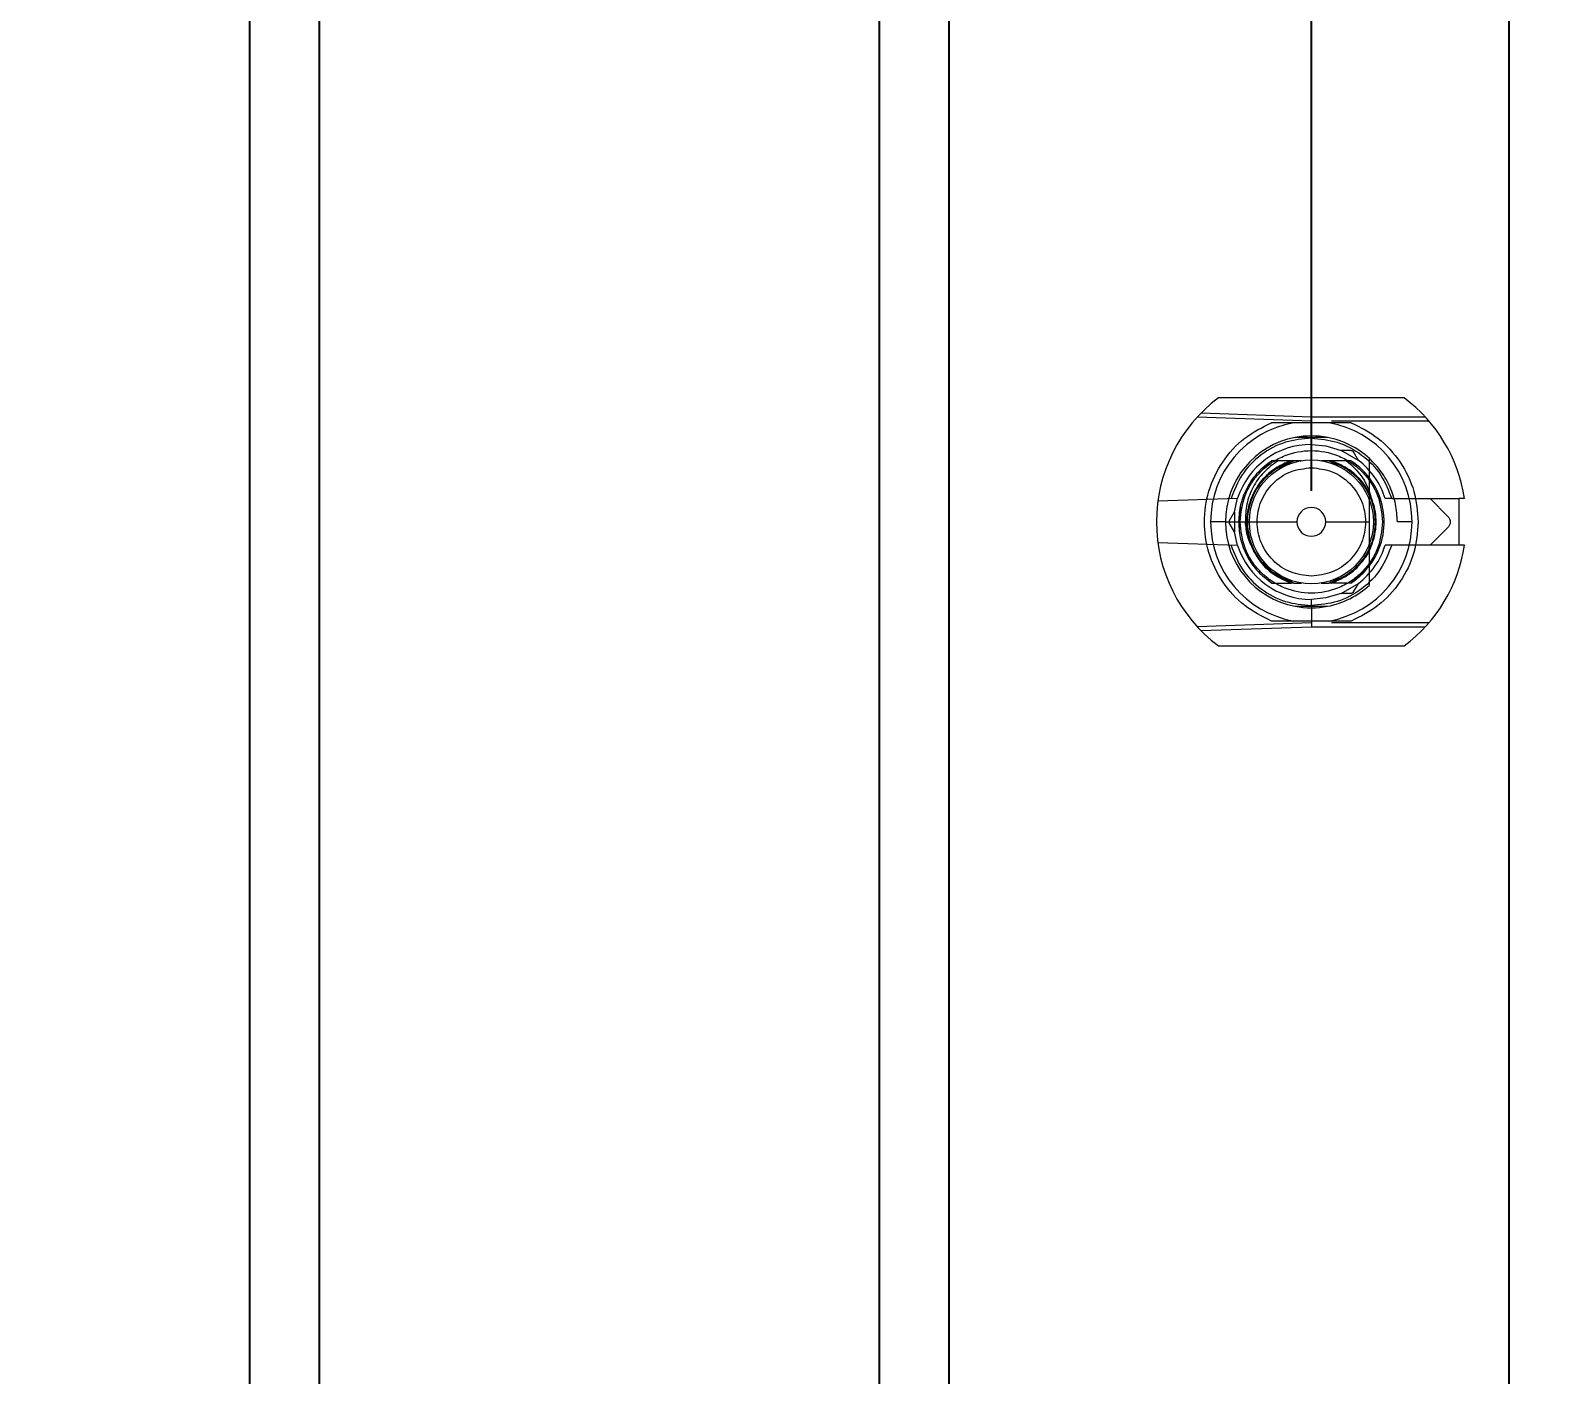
# Model space of a CAD drawing. Header units: millimetres. Extents: x -84 to 500, y -79 to 355.
# Drawn here: x 157.81 to 207.34, y 253.1 to 296.48 of the extents above; entities that cross this region are included whole.
import ezdxf
from ezdxf.lldxf.tags import DXFTag

# ---------------------------------------------------------------- set-up
doc = ezdxf.new("R2010")
doc.units = ezdxf.units.MM
doc.header["$PDSIZE"] = -1
tags = doc.linetypes.add('HIDDEN', pattern=[1.905, 1.27, -0.635]).pattern_tags.tags
tags[6:7] = [DXFTag(74, 4), DXFTag(75, 0), DXFTag(340, '0'), DXFTag(46, 1.0), DXFTag(50, 0.0), DXFTag(44, 0.0), DXFTag(45, 0.0)]
tags[4:5] = [DXFTag(74, 4), DXFTag(75, 0), DXFTag(340, '0'), DXFTag(46, 1.0), DXFTag(50, 0.0), DXFTag(44, 0.0), DXFTag(45, 0.0)]
doc.dimstyles.new('ISO-25', dxfattribs={"dimtxt": 2.5, "dimasz": 2.5, "dimexe": 1.25, "dimexo": 0.625, "dimtad": 1, "dimtxsty": 'Standard', "dimcen": 2.5, "dimadec": 0, "dimazin": 0, "dimtfac": 1, "dimtmove": 0, "dimatfit": 3, "dimfxl": 0, "dimarcsym": 0})

# ---------------------------------------------------------------- blocks, each defined once
blk = doc.blocks.new('*D108')
at = {"color": 0, "linetype": 'ByBlock', "lineweight": -2}
blk.add_line((199.14, 281.62), (199.14, 338.512), dxfattribs=at)
at = {"layer": 'DEFPOINTS', "color": 0, "linetype": 'ByBlock'}
blk.add_point((199.14, 280.62), dxfattribs=at)
at = {"color": 0, "linetype": 'ByBlock', "insert": (195.866, 329.167), "char_height": 3.5, "attachment_point": 5, "rotation": 90}
blk.add_mtext('199,140', dxfattribs=at)
blk = doc.blocks.new('*D173')
at = {"color": 0, "linetype": 'ByBlock', "lineweight": -2}
for p, q in [((277.156, 317.086), (277.156, 345.059)), ((272.91, 310.482), (277.156, 317.086)), ((272.91, 282.085), (272.91, 310.482))]:
    blk.add_line(p, q, dxfattribs=at)
at = {"layer": 'DEFPOINTS', "color": 0, "linetype": 'ByBlock'}
blk.add_point((272.91, 281.085), dxfattribs=at)
at = {"color": 0, "linetype": 'ByBlock', "insert": (273.882, 335.136), "char_height": 3.5, "attachment_point": 5, "rotation": 90}
blk.add_mtext('273,130', dxfattribs=at)
blk = doc.blocks.new('*D104')
at = {"color": 0, "linetype": 'ByBlock', "lineweight": -2}
for p, q in [((357.387, 315.419), (357.387, 343.952)), ((359.8, 308.815), (357.387, 315.419)), ((359.8, 282.085), (359.8, 308.815))]:
    blk.add_line(p, q, dxfattribs=at)
at = {"layer": 'DEFPOINTS', "color": 0, "linetype": 'ByBlock'}
blk.add_point((359.8, 281.085), dxfattribs=at)
at = {"color": 0, "linetype": 'ByBlock', "insert": (354.113, 333.75), "char_height": 3.5, "attachment_point": 5, "rotation": 90}
blk.add_mtext('359,800', dxfattribs=at)
blk = doc.blocks.new('*D107')
at = {"color": 0, "linetype": 'ByBlock', "lineweight": -2}
blk.add_line((225.565, 287.37), (225.565, 343.578), dxfattribs=at)
at = {"layer": 'DEFPOINTS', "color": 0, "linetype": 'ByBlock'}
blk.add_point((225.565, 286.37), dxfattribs=at)
at = {"color": 0, "linetype": 'ByBlock', "insert": (222.291, 332.78), "char_height": 3.5, "attachment_point": 5, "rotation": 90}
blk.add_mtext('225,565', dxfattribs=at)
blk = doc.blocks.new('*D182')
at = {"color": 0, "linetype": 'ByBlock', "lineweight": -2}
for p, q in [((297.66, 315.284), (297.66, 343.817)), ((306.665, 308.68), (297.66, 315.284)), ((306.665, 287.37), (306.665, 308.68))]:
    blk.add_line(p, q, dxfattribs=at)
at = {"layer": 'DEFPOINTS', "color": 0, "linetype": 'ByBlock'}
blk.add_point((306.665, 286.37), dxfattribs=at)
at = {"color": 0, "linetype": 'ByBlock', "insert": (294.386, 333.614), "char_height": 3.5, "attachment_point": 5, "rotation": 90}
blk.add_mtext('306,860', dxfattribs=at)
blk = doc.blocks.new('*D103')
at = {"color": 0, "linetype": 'ByBlock', "lineweight": -2}
blk.add_line((392.56, 287.37), (392.56, 345.31), dxfattribs=at)
at = {"layer": 'DEFPOINTS', "color": 0, "linetype": 'ByBlock'}
blk.add_point((392.56, 286.37), dxfattribs=at)
at = {"color": 0, "linetype": 'ByBlock', "insert": (389.286, 334.81), "char_height": 3.5, "attachment_point": 5, "rotation": 90}
blk.add_mtext('392,560', dxfattribs=at)
blk = doc.blocks.new('*D60')
at = {"color": 0, "linetype": 'ByBlock', "lineweight": -2}
for p, q in [((429.688, 279.42), (436.292, 282.059)), ((436.292, 282.059), (465.42, 282.059)), ((399.51, 279.42), (429.688, 279.42))]:
    blk.add_line(p, q, dxfattribs=at)
at = {"layer": 'DEFPOINTS', "color": 0, "linetype": 'ByBlock'}
blk.add_point((398.51, 279.42), dxfattribs=at)
at = {"color": 0, "linetype": 'ByBlock', "insert": (454.92, 285.333), "char_height": 3.5, "attachment_point": 5}
blk.add_mtext('279,420', dxfattribs=at)
blk = doc.blocks.new('*D190')
at = {"color": 0, "linetype": 'ByBlock', "lineweight": -2}
for p, q in [((429.827, 280.62), (436.431, 290.705)), ((436.431, 290.705), (464.964, 290.705)), ((361.265, 280.62), (429.827, 280.62))]:
    blk.add_line(p, q, dxfattribs=at)
at = {"layer": 'DEFPOINTS', "color": 0, "linetype": 'ByBlock'}
blk.add_point((360.265, 280.62), dxfattribs=at)
at = {"color": 0, "linetype": 'ByBlock', "insert": (454.762, 293.979), "char_height": 3.5, "attachment_point": 5}
blk.add_mtext('280,620', dxfattribs=at)
blk = doc.blocks.new('*D116')
at = {"color": 0, "linetype": 'ByBlock', "lineweight": -2}
for p, q in [((400.941, 308.34), (400.941, 337.468)), ((407.239, 301.736), (400.941, 308.34)), ((407.239, 211.51), (407.239, 301.736))]:
    blk.add_line(p, q, dxfattribs=at)
at = {"layer": 'DEFPOINTS', "color": 0, "linetype": 'ByBlock'}
blk.add_point((407.239, 210.51), dxfattribs=at)
at = {"color": 0, "linetype": 'ByBlock', "insert": (397.667, 326.968), "char_height": 3.5, "attachment_point": 5, "rotation": 90}
blk.add_mtext('407,239', dxfattribs=at)
blk = doc.blocks.new('*D94')
at = {"color": 0, "linetype": 'ByBlock', "lineweight": -2}
for p, q in [((432.095, 298.31), (435.867, 300.366)), ((435.867, 300.366), (463.84, 300.366)), ((426.491, 298.31), (432.095, 298.31))]:
    blk.add_line(p, q, dxfattribs=at)
at = {"layer": 'DEFPOINTS', "color": 0, "linetype": 'ByBlock'}
blk.add_point((425.491, 298.31), dxfattribs=at)
at = {"color": 0, "linetype": 'ByBlock', "insert": (453.918, 303.64), "char_height": 3.5, "attachment_point": 5}
blk.add_mtext('298,310', dxfattribs=at)
blk = doc.blocks.new('*D100')
at = {"color": 0, "linetype": 'ByBlock', "lineweight": -2}
for p, q in [((438.404, 304.8), (441.522, 311.942)), ((441.522, 311.942), (469.46, 311.942)), ((432.8, 304.8), (438.404, 304.8))]:
    blk.add_line(p, q, dxfattribs=at)
at = {"layer": 'DEFPOINTS', "color": 0, "linetype": 'ByBlock'}
blk.add_point((431.8, 304.8), dxfattribs=at)
at = {"color": 0, "linetype": 'ByBlock', "insert": (459.555, 315.216), "char_height": 3.5, "attachment_point": 5}
blk.add_mtext('304,800', dxfattribs=at)
blk = doc.blocks.new('*D102')
at = {"color": 0, "linetype": 'ByBlock', "lineweight": -2}
for p, q in [((423.034, 313.81), (423.034, 341.188)), ((431.8, 311.404), (423.034, 313.81)), ((431.8, 305.8), (431.8, 311.404))]:
    blk.add_line(p, q, dxfattribs=at)
at = {"layer": 'DEFPOINTS', "color": 0, "linetype": 'ByBlock'}
blk.add_point((431.8, 304.8), dxfattribs=at)
at = {"color": 0, "linetype": 'ByBlock', "insert": (419.76, 331.563), "char_height": 3.5, "attachment_point": 5, "rotation": 90}
blk.add_mtext('431,800', dxfattribs=at)
blk = doc.blocks.new('*D117')
at = {"color": 0, "linetype": 'ByBlock', "lineweight": -2}
for p, q in [((375.623, 311.577), (375.623, 340.11)), ((378.2, 304.973), (375.623, 311.577)), ((378.2, 242.005), (378.2, 304.973))]:
    blk.add_line(p, q, dxfattribs=at)
at = {"layer": 'DEFPOINTS', "color": 0, "linetype": 'ByBlock'}
blk.add_point((378.2, 241.005), dxfattribs=at)
at = {"color": 0, "linetype": 'ByBlock', "insert": (372.349, 329.907), "char_height": 3.5, "attachment_point": 5, "rotation": 90}
blk.add_mtext('378,200', dxfattribs=at)
blk = doc.blocks.new('*D118')
at = {"color": 0, "linetype": 'ByBlock', "lineweight": -2}
for p, q in [((346.874, 316.264), (346.874, 343.047)), ((350.01, 309.66), (346.874, 316.264)), ((350.01, 242.005), (350.01, 309.66))]:
    blk.add_line(p, q, dxfattribs=at)
at = {"layer": 'DEFPOINTS', "color": 0, "linetype": 'ByBlock'}
blk.add_point((350.01, 241.005), dxfattribs=at)
at = {"color": 0, "linetype": 'ByBlock', "insert": (343.6, 333.72), "char_height": 3.5, "attachment_point": 5, "rotation": 90}
blk.add_mtext('350,010', dxfattribs=at)
blk = doc.blocks.new('*D186')
at = {"color": 0, "linetype": 'ByBlock', "lineweight": -2}
for p, q in [((332.635, 315.682), (332.635, 344.81)), ((329.69, 309.078), (332.635, 315.682)), ((329.69, 241.54), (329.69, 309.078))]:
    blk.add_line(p, q, dxfattribs=at)
at = {"layer": 'DEFPOINTS', "color": 0, "linetype": 'ByBlock'}
blk.add_point((329.69, 240.54), dxfattribs=at)
at = {"color": 0, "linetype": 'ByBlock', "insert": (329.361, 334.31), "char_height": 3.5, "attachment_point": 5, "rotation": 90}
blk.add_mtext('329,690', dxfattribs=at)
blk = doc.blocks.new('*D120')
at = {"color": 0, "linetype": 'ByBlock', "lineweight": -2}
for p, q in [((316.639, 311.78), (316.639, 340.313)), ((309.37, 305.176), (316.639, 311.78)), ((309.37, 242.005), (309.37, 305.176))]:
    blk.add_line(p, q, dxfattribs=at)
at = {"layer": 'DEFPOINTS', "color": 0, "linetype": 'ByBlock'}
blk.add_point((309.37, 241.005), dxfattribs=at)
at = {"color": 0, "linetype": 'ByBlock', "insert": (313.365, 330.111), "char_height": 3.5, "attachment_point": 5, "rotation": 90}
blk.add_mtext('309,370', dxfattribs=at)
blk = doc.blocks.new('*D178')
at = {"color": 0, "linetype": 'ByBlock', "lineweight": -2}
for p, q in [((289.51, 315.616), (289.51, 344.149)), ((288.991, 309.012), (289.51, 315.616)), ((288.991, 241.567), (288.991, 309.012))]:
    blk.add_line(p, q, dxfattribs=at)
at = {"layer": 'DEFPOINTS', "color": 0, "linetype": 'ByBlock'}
blk.add_point((288.991, 240.567), dxfattribs=at)
at = {"color": 0, "linetype": 'ByBlock', "insert": (286.236, 333.946), "char_height": 3.5, "attachment_point": 5, "rotation": 90}
blk.add_mtext('288,991', dxfattribs=at)
blk = doc.blocks.new('*D174')
at = {"color": 0, "linetype": 'ByBlock', "lineweight": -2}
for p, q in [((270.766, 315.543), (270.766, 344.671)), ((268.51, 308.939), (270.766, 315.543)), ((268.51, 242.005), (268.51, 308.939))]:
    blk.add_line(p, q, dxfattribs=at)
at = {"layer": 'DEFPOINTS', "color": 0, "linetype": 'ByBlock'}
blk.add_point((268.51, 241.005), dxfattribs=at)
at = {"color": 0, "linetype": 'ByBlock', "insert": (267.492, 334.171), "char_height": 3.5, "attachment_point": 5, "rotation": 90}
blk.add_mtext('268,730', dxfattribs=at)
blk = doc.blocks.new('*D168')
at = {"color": 0, "linetype": 'ByBlock', "lineweight": -2}
for p, q in [((252.259, 316.84), (252.259, 344.813)), ((248.41, 310.236), (252.259, 316.84)), ((248.41, 241.54), (248.41, 310.236))]:
    blk.add_line(p, q, dxfattribs=at)
at = {"layer": 'DEFPOINTS', "color": 0, "linetype": 'ByBlock'}
blk.add_point((248.41, 240.54), dxfattribs=at)
at = {"color": 0, "linetype": 'ByBlock', "insert": (248.985, 334.89), "char_height": 3.5, "attachment_point": 5, "rotation": 90}
blk.add_mtext('248,410', dxfattribs=at)
blk = doc.blocks.new('*D167')
at = {"color": 0, "linetype": 'ByBlock', "lineweight": -2}
for p, q in [((237.188, 315.471), (237.188, 344.004)), ((228.09, 308.867), (237.188, 315.471)), ((228.09, 241.54), (228.09, 308.867))]:
    blk.add_line(p, q, dxfattribs=at)
at = {"layer": 'DEFPOINTS', "color": 0, "linetype": 'ByBlock'}
blk.add_point((228.09, 240.54), dxfattribs=at)
at = {"color": 0, "linetype": 'ByBlock', "insert": (233.914, 333.801), "char_height": 3.5, "attachment_point": 5, "rotation": 90}
blk.add_mtext('228,090', dxfattribs=at)
blk = doc.blocks.new('*D165')
at = {"color": 0, "linetype": 'ByBlock', "lineweight": -2}
for p, q in [((212.567, 311.148), (212.567, 339.681)), ((207.77, 304.544), (212.567, 311.148)), ((207.77, 241.54), (207.77, 304.544))]:
    blk.add_line(p, q, dxfattribs=at)
at = {"layer": 'DEFPOINTS', "color": 0, "linetype": 'ByBlock'}
blk.add_point((207.77, 240.54), dxfattribs=at)
at = {"color": 0, "linetype": 'ByBlock', "insert": (209.293, 329.479), "char_height": 3.5, "attachment_point": 5, "rotation": 90}
blk.add_mtext('207,770', dxfattribs=at)
blk = doc.blocks.new('*D126')
at = {"color": 0, "linetype": 'ByBlock', "lineweight": -2}
for p, q in [((189.24, 313.945), (189.24, 341.918)), ((187.45, 307.341), (189.24, 313.945)), ((187.45, 241.54), (187.45, 307.341))]:
    blk.add_line(p, q, dxfattribs=at)
at = {"layer": 'DEFPOINTS', "color": 0, "linetype": 'ByBlock'}
blk.add_point((187.45, 240.54), dxfattribs=at)
at = {"color": 0, "linetype": 'ByBlock', "insert": (185.966, 331.995), "char_height": 3.5, "attachment_point": 5, "rotation": 90}
blk.add_mtext('187,450', dxfattribs=at)
blk = doc.blocks.new('*D127')
at = {"color": 0, "linetype": 'ByBlock', "lineweight": -2}
for p, q in [((168.253, 315.424), (168.253, 342.242)), ((167.13, 308.82), (168.253, 315.424)), ((167.13, 241.54), (167.13, 308.82))]:
    blk.add_line(p, q, dxfattribs=at)
at = {"layer": 'DEFPOINTS', "color": 0, "linetype": 'ByBlock'}
blk.add_point((167.13, 240.54), dxfattribs=at)
at = {"color": 0, "linetype": 'ByBlock', "insert": (164.979, 332.897), "char_height": 3.5, "attachment_point": 5, "rotation": 90}
blk.add_mtext('167,130', dxfattribs=at)
blk = doc.blocks.new('*D158')
at = {"color": 0, "linetype": 'ByBlock', "lineweight": -2}
for p, q in [((158.874, 315.237), (158.874, 343.21)), ((164.88, 308.633), (158.874, 315.237)), ((164.88, 174.27), (164.88, 308.633))]:
    blk.add_line(p, q, dxfattribs=at)
at = {"layer": 'DEFPOINTS', "color": 0, "linetype": 'ByBlock'}
blk.add_point((164.88, 173.27), dxfattribs=at)
at = {"color": 0, "linetype": 'ByBlock', "insert": (155.6, 333.288), "char_height": 3.5, "attachment_point": 5, "rotation": 90}
blk.add_mtext('164,880', dxfattribs=at)
blk = doc.blocks.new('*D159')
at = {"color": 0, "linetype": 'ByBlock', "lineweight": -2}
for p, q in [((176.673, 313.882), (176.673, 341.26)), ((185.2, 307.278), (176.673, 313.882)), ((185.2, 174.27), (185.2, 307.278))]:
    blk.add_line(p, q, dxfattribs=at)
at = {"layer": 'DEFPOINTS', "color": 0, "linetype": 'ByBlock'}
blk.add_point((185.2, 173.27), dxfattribs=at)
at = {"color": 0, "linetype": 'ByBlock', "insert": (173.399, 331.635), "char_height": 3.5, "attachment_point": 5, "rotation": 90}
blk.add_mtext('185,200', dxfattribs=at)
blk = doc.blocks.new('*D166')
at = {"color": 0, "linetype": 'ByBlock', "lineweight": -2}
for p, q in [((231.074, 312.744), (231.074, 341.872)), ((225.84, 306.14), (231.074, 312.744)), ((225.84, 174.27), (225.84, 306.14))]:
    blk.add_line(p, q, dxfattribs=at)
at = {"layer": 'DEFPOINTS', "color": 0, "linetype": 'ByBlock'}
blk.add_point((225.84, 173.27), dxfattribs=at)
at = {"color": 0, "linetype": 'ByBlock', "insert": (227.8, 331.372), "char_height": 3.5, "attachment_point": 5, "rotation": 90}
blk.add_mtext('225,840', dxfattribs=at)
blk = doc.blocks.new('*D169')
at = {"color": 0, "linetype": 'ByBlock', "lineweight": -2}
for p, q in [((244.324, 314.702), (244.324, 342.675)), ((246.16, 308.098), (244.324, 314.702)), ((246.16, 174.27), (246.16, 308.098))]:
    blk.add_line(p, q, dxfattribs=at)
at = {"layer": 'DEFPOINTS', "color": 0, "linetype": 'ByBlock'}
blk.add_point((246.16, 173.27), dxfattribs=at)
at = {"color": 0, "linetype": 'ByBlock', "insert": (241.05, 332.753), "char_height": 3.5, "attachment_point": 5, "rotation": 90}
blk.add_mtext('246,160', dxfattribs=at)
blk = doc.blocks.new('*D176')
at = {"color": 0, "linetype": 'ByBlock', "lineweight": -2}
for p, q in [((260.19, 315.984), (260.19, 345.112)), ((266.26, 309.38), (260.19, 315.984)), ((266.26, 174.27), (266.26, 309.38))]:
    blk.add_line(p, q, dxfattribs=at)
at = {"layer": 'DEFPOINTS', "color": 0, "linetype": 'ByBlock'}
blk.add_point((266.26, 173.27), dxfattribs=at)
at = {"color": 0, "linetype": 'ByBlock', "insert": (256.916, 334.612), "char_height": 3.5, "attachment_point": 5, "rotation": 90}
blk.add_mtext('266,480', dxfattribs=at)
blk = doc.blocks.new('*D177')
at = {"color": 0, "linetype": 'ByBlock', "lineweight": -2}
for p, q in [((283.068, 313.271), (283.068, 341.804)), ((286.8, 306.667), (283.068, 313.271)), ((286.8, 174.27), (286.8, 306.667))]:
    blk.add_line(p, q, dxfattribs=at)
at = {"layer": 'DEFPOINTS', "color": 0, "linetype": 'ByBlock'}
blk.add_point((286.8, 173.27), dxfattribs=at)
at = {"color": 0, "linetype": 'ByBlock', "insert": (279.794, 331.601), "char_height": 3.5, "attachment_point": 5, "rotation": 90}
blk.add_mtext('286,800', dxfattribs=at)
blk = doc.blocks.new('*D183')
at = {"color": 0, "linetype": 'ByBlock', "lineweight": -2}
for p, q in [((308.562, 314.116), (308.562, 341.494)), ((306.925, 307.512), (308.562, 314.116)), ((306.925, 174.27), (306.925, 307.512))]:
    blk.add_line(p, q, dxfattribs=at)
at = {"layer": 'DEFPOINTS', "color": 0, "linetype": 'ByBlock'}
blk.add_point((306.925, 173.27), dxfattribs=at)
at = {"color": 0, "linetype": 'ByBlock', "insert": (305.288, 331.869), "char_height": 3.5, "attachment_point": 5, "rotation": 90}
blk.add_mtext('307,120', dxfattribs=at)
blk = doc.blocks.new('*D185')
at = {"color": 0, "linetype": 'ByBlock', "lineweight": -2}
for p, q in [((325.43, 309.484), (325.43, 338.612)), ((327.44, 302.88), (325.43, 309.484)), ((327.44, 174.27), (327.44, 302.88))]:
    blk.add_line(p, q, dxfattribs=at)
at = {"layer": 'DEFPOINTS', "color": 0, "linetype": 'ByBlock'}
blk.add_point((327.44, 173.27), dxfattribs=at)
at = {"color": 0, "linetype": 'ByBlock', "insert": (322.156, 328.112), "char_height": 3.5, "attachment_point": 5, "rotation": 90}
blk.add_mtext('327,440', dxfattribs=at)
blk = doc.blocks.new('*D187')
at = {"color": 0, "linetype": 'ByBlock', "lineweight": -2}
for p, q in [((338.803, 312.856), (338.803, 341.984)), ((347.76, 306.252), (338.803, 312.856)), ((347.76, 174.27), (347.76, 306.252))]:
    blk.add_line(p, q, dxfattribs=at)
at = {"layer": 'DEFPOINTS', "color": 0, "linetype": 'ByBlock'}
blk.add_point((347.76, 173.27), dxfattribs=at)
at = {"color": 0, "linetype": 'ByBlock', "insert": (335.529, 331.484), "char_height": 3.5, "attachment_point": 5, "rotation": 90}
blk.add_mtext('347,760', dxfattribs=at)
blk = doc.blocks.new('*D188')
at = {"color": 0, "linetype": 'ByBlock', "lineweight": -2}
for p, q in [((366.99, 308.283), (366.99, 337.411)), ((375.63, 301.679), (366.99, 308.283)), ((375.63, 176.67), (375.63, 301.679))]:
    blk.add_line(p, q, dxfattribs=at)
at = {"layer": 'DEFPOINTS', "color": 0, "linetype": 'ByBlock'}
blk.add_point((375.63, 175.67), dxfattribs=at)
at = {"color": 0, "linetype": 'ByBlock', "insert": (363.716, 326.911), "char_height": 3.5, "attachment_point": 5, "rotation": 90}
blk.add_mtext('375,630', dxfattribs=at)
blk = doc.blocks.new('*D163')
at = {"color": 0, "linetype": 'ByBlock', "lineweight": -2}
for p, q in [((206.531, 313.168), (206.531, 341.701)), ((205.52, 306.564), (206.531, 313.168)), ((205.52, 174.27), (205.52, 306.564))]:
    blk.add_line(p, q, dxfattribs=at)
at = {"layer": 'DEFPOINTS', "color": 0, "linetype": 'ByBlock'}
blk.add_point((205.52, 173.27), dxfattribs=at)
at = {"color": 0, "linetype": 'ByBlock', "insert": (203.257, 331.498), "char_height": 3.5, "attachment_point": 5, "rotation": 90}
blk.add_mtext('205,520', dxfattribs=at)

msp = doc.modelspace()

# ---------------------------------------------------------------- linework, layer by layer
at = {"color": 7, "linetype": 'Continuous', "lineweight": 15}
for p, q in [((202.14, 284.62), (196.14, 284.62)), ((204.0834, 281.37), (203.915, 281.37)), ((203.915, 279.87), (203.915, 281.37)), ((196.365, 280.62), (195.89, 280.62)), ((196.365, 280.62), (198.6752, 280.62)), ((199.6048, 280.62), (201.015, 280.62)), ((202.39, 280.62), (201.915, 280.62)), ((204.0834, 279.87), (203.915, 279.87)), ((196.14, 276.62), (202.14, 276.62))]:
    msp.add_line(p, q, dxfattribs=at)
at = {"color": 7, "linetype": 'HIDDEN', "lineweight": 0}
for p, q in [((199.14, 283.87), (195.4543, 283.9987)), ((195.5875, 284.1385), (199.14, 284.0144)), ((199.14, 283.87), (199.14, 284.0143)), ((199.14, 284.0143), (202.8113, 284.0143)), ((199.14, 283.87), (199.14, 283.32)), ((202.9397, 283.87), (199.7903, 283.87)), ((199.14, 283.12), (199.14, 283.32)), ((200.6591, 282.6055), (200.0999, 282.9284)), ((197.8665, 282.595), (197.593, 282.3658)), ((198.4891, 282.595), (197.8665, 282.595)), ((198.4891, 282.595), (197.9768, 282.3316)), ((198.0175, 282.3326), (198.574, 282.595)), ((198.0175, 282.3326), (198.574, 282.595)), ((198.8248, 282.595), (198.0674, 282.595)), ((200.4135, 282.595), (199.4552, 282.595)), ((199.706, 282.595), (200.0189, 282.4475)), ((200.1409, 282.595), (199.7909, 282.595)), ((200.1057, 282.4331), (199.7909, 282.595)), ((200.5918, 282.4456), (200.4135, 282.595)), ((194.1858, 281.295), (196.7599, 281.3849)), ((196.6609, 280.9429), (196.7599, 281.3849)), ((201.7337, 281.37), (203.915, 281.37)), ((202.9748, 281.37), (203.5481, 280.7968)), ((196.5034, 280.67), (196.6609, 280.9429)), ((196.6609, 280.9429), (196.6609, 280.2971)), ((196.8513, 281.1091), (196.79, 280.62)), ((196.6609, 280.2971), (196.5034, 280.57)), ((196.79, 280.62), (196.8179, 280.3973)), ((203.5481, 280.4432), (202.9748, 279.87)), ((196.7599, 279.8551), (194.1858, 279.945)), ((196.7599, 279.8551), (196.6609, 280.2971)), ((203.915, 279.87), (201.7337, 279.87)), ((197.6206, 278.8511), (197.8665, 278.645)), ((198.574, 278.645), (197.8685, 279.0062)), ((197.9751, 278.9093), (198.4891, 278.645)), ((198.4891, 278.645), (197.9751, 278.9093)), ((198.574, 278.645), (198.0419, 278.8959)), ((198.574, 278.645), (198.0419, 278.8959)), ((198.0421, 278.8748), (198.4891, 278.645)), ((198.4891, 278.645), (198.0421, 278.8748)), ((200.3626, 278.939), (199.7909, 278.645)), ((200.3626, 278.9389), (199.7909, 278.645)), ((201.0292, 279.2224), (200.4135, 278.645)), ((197.8665, 278.645), (198.4891, 278.645)), ((198.574, 278.645), (198.8248, 278.645)), ((199.4552, 278.645), (199.706, 278.645)), ((200.045, 278.8048), (199.706, 278.645)), ((199.7909, 278.645), (200.032, 278.769)), ((200.4135, 278.645), (199.7909, 278.645)), ((200.0999, 278.3116), (200.6591, 278.6345)), ((198.6156, 277.895), (198.6156, 277.895)), ((199.14, 277.92), (199.14, 278.12)), ((199.14, 277.92), (199.14, 277.37)), ((195.4543, 277.2413), (199.14, 277.37)), ((199.14, 277.37), (199.14, 277.2256)), ((199.7903, 277.37), (202.9397, 277.37)), ((199.14, 277.2256), (195.5875, 277.1015)), ((202.8113, 277.2257), (199.14, 277.2257))]:
    msp.add_line(p, q, dxfattribs=at)
at = {"color": 7, "linetype": 'HIDDEN', "lineweight": 0, "flags": 128}
for points in [[(199.14, 283.12), (199.6056, 283.0763), (200.0999, 282.9284)], [(197.8665, 282.595), (197.8665, 282.595)], [(197.8665, 282.595), (197.8665, 282.595)], [(197.8665, 282.595), (197.8665, 282.595)], [(197.8665, 282.595), (197.8665, 282.595)], [(197.8665, 282.595), (197.8665, 282.595)], [(197.8665, 282.595), (197.8665, 282.595)], [(197.8665, 282.595), (197.8665, 282.595)], [(198.1128, 282.3992), (198.1128, 282.3992)], [(198.8248, 282.595), (198.8248, 282.595)], [(199.4552, 282.595), (199.4552, 282.595)], [(200.4135, 282.595), (200.4135, 282.595)], [(200.4135, 282.595), (200.4135, 282.595)], [(200.4135, 282.595), (200.4135, 282.595)], [(200.4135, 282.595), (200.4135, 282.595)], [(200.4135, 282.595), (200.4135, 282.595)], [(200.4135, 282.595), (200.4135, 282.595)], [(200.4135, 282.595), (200.4135, 282.595)], [(200.4135, 282.595), (200.4135, 282.595)], [(197.3608, 281.6472), (197.3608, 281.6472)], [(201.0692, 281.3961), (201.073, 281.3675), (201.0731, 281.3586), (201.0729, 281.3573), (201.0725, 281.3564), (201.0723, 281.3563), (201.0723, 281.3562), (201.0722, 281.3562), (201.0722, 281.3562), (201.0722, 281.3562), (201.0722, 281.3562), (201.0722, 281.3562), (201.0723, 281.3562), (201.0725, 281.3562), (201.0726, 281.3562), (201.0726, 281.3562), (201.0726, 281.3562), (201.0726, 281.3562), (201.0726, 281.3562), (201.0725, 281.3562), (201.0723, 281.3561), (201.0721, 281.3561), (201.072, 281.356), (201.072, 281.356), (201.0719, 281.356), (201.0719, 281.356), (201.0719, 281.356), (201.0719, 281.356), (201.0716, 281.356), (201.0712, 281.3561), (201.0706, 281.3565), (201.0679, 281.3594), (201.0037, 281.4889), (200.9166, 281.6519)], [(197.8665, 278.645), (197.8665, 278.645)], [(198.574, 278.645), (198.574, 278.645)], [(198.574, 278.645), (198.574, 278.645)], [(198.574, 278.645), (198.574, 278.645)], [(198.574, 278.645), (198.574, 278.645)], [(198.574, 278.645), (198.574, 278.645)], [(198.574, 278.645), (198.574, 278.645)], [(198.574, 278.645), (198.574, 278.645)], [(198.574, 278.645), (198.574, 278.645)], [(199.706, 278.645), (199.706, 278.645)], [(199.706, 278.645), (199.706, 278.645)], [(199.706, 278.645), (199.706, 278.645)], [(199.706, 278.645), (199.706, 278.645)], [(199.706, 278.645), (199.706, 278.645)], [(200.4135, 278.645), (200.4135, 278.645)], [(200.0999, 278.3116), (199.6056, 278.1637), (199.14, 278.12)]]:
    msp.add_lwpolyline(points, dxfattribs=at)
at = {"color": 7, "linetype": 'HIDDEN', "lineweight": 0}
msp.add_circle((199.14, 280.62), 2, dxfattribs=at)
at = {"color": 7, "linetype": 'Continuous', "lineweight": 15}
for radius, start, end in [(5, 126.8699, 233.1301), (5, 8.62693, 53.1301), (3.25, 100.06327, 180), (3.25, 0, 79.93673), (2.775, 100.89295, 180), (2.775, 79.10668, 100.89376), (2.775, 47.49336, 79.10705), (0.4648, 0, 180), (3.25, 180, 259.93673), (2.775, 180, 259.10705), (0.4648, 180, 0), (3.25, 280.06327, 0), (5, 306.8699, 351.37307), (2.775, 280.89324, 312.50663), (2.775, 259.10676, 280.89295)]:
    msp.add_arc((199.14, 280.62), radius, start, end, dxfattribs=at)
at = {"color": 7, "linetype": 'HIDDEN', "lineweight": 0}
for radius, start, end in [(2.5, 90, 162.18431), (2.35, 323.50581, 57.18508), (2.5, 17.4576, 52.57976), (2.5, 197.81569, 270), (2.5, 307.42024, 342.5424)]:
    msp.add_arc((199.14, 280.62), radius, start, end, dxfattribs=at)
at = {"color": 7, "linetype": 'Continuous', "lineweight": 15}
for points, knots in [([(197.8506, 277.42), (197.5516, 277.5709), (196.9399, 277.8797), (196.2378, 278.663), (195.7894, 279.6027), (195.6414, 280.62), (195.7894, 281.6373), (196.2378, 282.577), (196.9399, 283.3603), (197.5516, 283.6691), (197.8506, 283.82)], [0, 0, 0, 0, 0.1222036, 0.25, 0.3777964, 0.5, 0.6222036, 0.75, 0.8777964, 1, 1, 1, 1]), ([(198.5721, 283.82), (198.5716, 283.82), (198.5704, 283.82), (198.5587, 283.82), (198.5152, 283.82), (198.3187, 283.82), (198.0848, 283.82), (197.8886, 283.82), (197.8506, 283.82)], [0, 0, 0, 0, 0.0169294, 0.0393005, 0.081695, 0.2361978, 0.8521567, 1, 1, 1, 1]), ([(199.7079, 283.82), (199.532, 283.82), (199.1795, 283.82), (198.7864, 283.82), (198.594, 283.82), (198.5721, 283.82)], [0, 0, 0, 0, 0.4691002, 0.9396132, 1, 1, 1, 1]), ([(200.4294, 283.82), (200.2949, 283.82), (200.1211, 283.82), (199.9268, 283.82), (199.8462, 283.82), (199.7922, 283.82), (199.7526, 283.82), (199.7264, 283.82), (199.7124, 283.82), (199.7083, 283.82), (199.708, 283.82), (199.7079, 283.82)], [0, 0, 0, 0, 0.5219302, 0.6747067, 0.7796367, 0.8517307, 0.9016652, 0.9545658, 0.9758811, 0.9930943, 1, 1, 1, 1]), ([(200.4294, 283.82), (200.7291, 283.6688), (201.3423, 283.3595), (202.0403, 282.5746), (202.5058, 281.6329), (202.5624, 280.9485), (202.59, 280.614)], [0, 0, 0, 0, 0.2443904, 0.5, 0.7556096, 1, 1, 1, 1]), ([(199.6644, 283.345), (199.3743, 283.345), (199.0212, 283.345), (198.677, 283.345), (198.6156, 283.345)], [0, 0, 0, 0, 0.821497, 1, 1, 1, 1]), ([(201.015, 280.62), (201.015, 280.8149), (201.015, 281.3193), (201.015, 282.0011), (201.015, 282.4501), (201.015, 282.6657)], [0, 0, 0, 0, 0.2465257, 0.6381396, 1, 1, 1, 1]), ([(201.915, 280.62), (201.9036, 280.8118), (201.8807, 281.1953), (201.6959, 281.7445), (201.416, 282.2517), (201.1487, 282.5277), (201.015, 282.6657)], [0, 0, 0, 0, 0.2500002, 0.5000003, 0.7500002, 1, 1, 1, 1]), ([(202.59, 280.614), (202.5614, 280.2805), (202.5028, 279.5983), (202.0366, 278.6605), (201.3397, 277.8789), (200.7283, 277.5707), (200.4294, 277.42)], [0, 0, 0, 0, 0.24442379, 0.5, 0.75557621, 1, 1, 1, 1]), ([(201.015, 278.5743), (201.015, 279.0119), (201.015, 279.6148), (201.015, 280.4037), (201.015, 280.62)], [0, 0, 0, 0, 0.7257574, 1, 1, 1, 1]), ([(198.6156, 277.895), (198.9057, 277.895), (199.2588, 277.895), (199.603, 277.895), (199.6644, 277.895)], [0, 0, 0, 0, 0.8214863, 1, 1, 1, 1]), ([(198.5721, 277.42), (198.5716, 277.42), (198.5704, 277.42), (198.5587, 277.42), (198.5152, 277.42), (198.3187, 277.42), (198.0848, 277.42), (197.8886, 277.42), (197.8506, 277.42)], [0, 0, 0, 0, 0.0169294, 0.0393005, 0.081695, 0.2361978, 0.8521567, 1, 1, 1, 1]), ([(199.7079, 277.42), (199.532, 277.42), (199.1795, 277.42), (198.7864, 277.42), (198.594, 277.42), (198.5721, 277.42)], [0, 0, 0, 0, 0.4691002, 0.9396132, 1, 1, 1, 1]), ([(200.4294, 277.42), (200.2949, 277.42), (200.1211, 277.42), (199.9268, 277.42), (199.8462, 277.42), (199.7922, 277.42), (199.7526, 277.42), (199.7264, 277.42), (199.7124, 277.42), (199.7083, 277.42), (199.708, 277.42), (199.7079, 277.42)], [0, 0, 0, 0, 0.5219302, 0.6747067, 0.7796367, 0.8517307, 0.9016652, 0.9545658, 0.9758811, 0.9930943, 1, 1, 1, 1])]:
    msp.add_open_spline(points, degree=3, knots=knots, dxfattribs=at)
at = {"color": 7, "linetype": 'HIDDEN', "lineweight": 0}
for points, knots in [([(199.14, 283.32), (198.858, 283.2943), (198.2788, 283.2416), (197.4942, 282.8157), (196.8653, 282.1821), (196.6522, 281.641), (196.5484, 281.3775)], [0, 0, 0, 0, 0.24342254, 0.5, 0.75657746, 1, 1, 1, 1]), ([(199.14, 283.32), (199.4226, 283.2942), (200.0031, 283.2412), (200.7891, 282.8135), (201.4183, 282.1772), (201.6305, 281.6343), (201.7337, 281.37)], [0, 0, 0, 0, 0.2433924, 0.5, 0.7566076, 1, 1, 1, 1]), ([(196.84, 280.62), (196.8709, 280.9092), (196.9186, 281.3557), (197.2049, 281.8919), (197.5021, 282.2573), (197.8681, 282.5565), (198.4041, 282.8338), (199.14, 282.9758), (199.8757, 282.8338), (200.4118, 282.5566), (200.7777, 282.2575), (201.075, 281.892), (201.3614, 281.3559), (201.4091, 280.9092), (201.44, 280.62)], [0, 0, 0, 0, 0.1197215, 0.1848235, 0.25, 0.315102, 0.3802785, 0.5, 0.6197215, 0.6848235, 0.75, 0.815102, 0.8802785, 1, 1, 1, 1]), ([(200.415, 282.9284), (200.333, 282.9284), (200.2246, 282.9284), (200.1281, 282.9284), (200.1035, 282.9284), (200.1011, 282.9284), (200.0999, 282.9284)], [0, 0, 0, 0, 0.6386768, 0.8437391, 0.9249986, 1, 1, 1, 1]), ([(200.415, 282.9284), (200.4237, 282.9277), (200.4411, 282.9264), (200.4655, 282.9158), (200.4869, 282.9), (200.4967, 282.8856), (200.5016, 282.8784)], [0, 0, 0, 0, 0.2508005, 0.5000001, 0.7491996, 1, 1, 1, 1]), ([(200.6591, 282.6055), (200.6586, 282.6065), (200.6573, 282.6086), (200.645, 282.63), (200.6148, 282.6822), (200.5646, 282.7693), (200.5237, 282.8401), (200.5016, 282.8784)], [0, 0, 0, 0, 0.07411398, 0.1549226, 0.35991046, 0.65372001, 1, 1, 1, 1]), ([(198.0674, 282.595), (197.9045, 282.4778), (197.5808, 282.245), (197.24, 281.752), (197.0262, 281.2006), (197.016, 280.8126), (197.0109, 280.62)], [0, 0, 0, 0, 0.2550541, 0.5067387, 0.755054, 1, 1, 1, 1]), ([(198.4891, 282.595), (198.3518, 282.5402), (198.0773, 282.4306), (197.7214, 282.1606), (197.4273, 281.8275), (197.2112, 281.4382), (197.0815, 281.0123), (197.0464, 280.5693), (197.0996, 280.1258), (197.2116, 279.8522), (197.2675, 279.7154)], [0, 0, 0, 0, 0.1250001, 0.2500003, 0.3750004, 0.5000004, 0.6250004, 0.7500003, 0.8750002, 1, 1, 1, 1]), ([(198.4891, 278.645), (198.2892, 278.7317), (197.8893, 278.9052), (197.4281, 279.3835), (197.1288, 279.9683), (197.0263, 280.62), (197.1288, 281.2716), (197.4281, 281.8565), (197.8893, 282.3348), (198.2891, 282.5083), (198.4891, 282.595)], [0, 0, 0, 0, 0.125, 0.25, 0.375, 0.5, 0.6250001, 0.75, 0.875, 1, 1, 1, 1]), ([(197.8685, 279.0062), (197.7302, 279.1343), (197.4535, 279.3904), (197.1902, 279.8989), (197.0659, 280.4528), (197.0988, 281.0213), (197.2836, 281.5599), (197.6083, 282.0255), (198.0445, 282.3965), (198.3975, 282.5288), (198.574, 282.595)], [0, 0, 0, 0, 0.125, 0.2500002, 0.3750006, 0.5000009, 0.6250009, 0.7500008, 0.8750004, 1, 1, 1, 1]), ([(198.4891, 282.595), (198.5107, 282.595), (198.5388, 282.595), (198.566, 282.595), (198.5729, 282.595), (198.5737, 282.595), (198.574, 282.595)], [0, 0, 0, 0, 0.6592955, 0.8552529, 0.9304966, 1, 1, 1, 1]), ([(198.4891, 282.595), (198.5107, 282.595), (198.5388, 282.595), (198.566, 282.595), (198.5729, 282.595), (198.5737, 282.595), (198.574, 282.595)], [0, 0, 0, 0, 0.6595874, 0.8554208, 0.9305688, 1, 1, 1, 1]), ([(199.706, 282.595), (199.7064, 282.595), (199.7071, 282.595), (199.714, 282.595), (199.7406, 282.595), (199.7691, 282.595), (199.7909, 282.595)], [0, 0, 0, 0, 0.0689112, 0.1454773, 0.3449614, 1, 1, 1, 1]), ([(199.706, 282.595), (199.7063, 282.595), (199.7071, 282.595), (199.7139, 282.595), (199.7406, 282.595), (199.7691, 282.595), (199.7909, 282.595)], [0, 0, 0, 0, 0.06883967, 0.14531384, 0.34467889, 1, 1, 1, 1]), ([(199.706, 282.595), (199.9128, 282.5141), (200.3265, 282.3523), (200.8087, 281.8757), (201.1226, 281.284), (201.2304, 280.62), (201.1227, 279.956), (200.8087, 279.3643), (200.3265, 278.8877), (199.9128, 278.7259), (199.706, 278.645)], [0, 0, 0, 0, 0.1249999, 0.2499999, 0.375, 0.5000001, 0.625, 0.75, 0.8750001, 1, 1, 1, 1]), ([(199.706, 282.595), (199.9128, 282.514), (200.3265, 282.3522), (200.8087, 281.8757), (201.1226, 281.284), (201.2304, 280.62), (201.1226, 279.956), (200.8087, 279.3643), (200.3265, 278.8878), (199.9128, 278.726), (199.706, 278.645)], [0, 0, 0, 0, 0.1250001, 0.2500001, 0.375, 0.5, 0.6249999, 0.7499998, 0.8749999, 1, 1, 1, 1]), ([(199.706, 282.5949), (199.9128, 282.514), (200.3265, 282.3522), (200.8087, 281.8757), (201.1226, 281.284), (201.2304, 280.62), (201.1226, 279.956), (200.8087, 279.3643), (200.3265, 278.8878), (199.9128, 278.726), (199.706, 278.645)], [0, 0, 0, 0, 0.125, 0.2499999, 0.3749997, 0.4999996, 0.6249996, 0.7499996, 0.8749997, 1, 1, 1, 1]), ([(200.5154, 279.0901), (200.6247, 279.1887), (200.8955, 279.4331), (201.1477, 279.9725), (201.2546, 280.6189), (201.151, 281.272), (200.852, 281.8564), (200.3907, 282.3349), (199.9908, 282.5083), (199.7909, 282.595)], [0, 0, 0, 0, 0.1013776, 0.2511479, 0.4009184, 0.550689, 0.7004591, 0.8502298, 1, 1, 1, 1]), ([(199.7909, 282.595), (199.9908, 282.5083), (200.3907, 282.3349), (200.852, 281.8564), (201.1509, 281.272), (201.2549, 280.6186), (201.1465, 279.9735), (200.9131, 279.4605), (200.6685, 279.2364), (200.5841, 279.1591)], [0, 0, 0, 0, 0.1532182, 0.3064365, 0.4596547, 0.6128729, 0.7660911, 0.9193093, 1, 1, 1, 1]), ([(199.7909, 278.645), (199.9908, 278.7317), (200.3907, 278.9052), (200.8519, 279.3835), (201.1512, 279.9683), (201.2536, 280.62), (201.1512, 281.2716), (200.8519, 281.8565), (200.3907, 282.3348), (199.9908, 282.5083), (199.7909, 282.595)], [0, 0, 0, 0, 0.1249999, 0.2499999, 0.3749998, 0.4999998, 0.6249998, 0.7499998, 0.8749999, 1, 1, 1, 1]), ([(199.7909, 282.595), (199.9908, 282.5083), (200.3907, 282.3349), (200.8519, 281.8564), (201.1509, 281.2719), (201.2545, 280.6189), (201.1478, 279.9724), (200.8929, 279.4292), (200.6184, 279.1818), (200.5055, 279.0801)], [0, 0, 0, 0, 0.1492875, 0.2985749, 0.4478623, 0.5971496, 0.746437, 0.8957243, 1, 1, 1, 1]), ([(200.8249, 279.4013), (200.9361, 279.5887), (201.1584, 279.9636), (201.2517, 280.6213), (201.1517, 281.2713), (200.8517, 281.8566), (200.3907, 282.3348), (199.9908, 282.5083), (199.7909, 282.595)], [0, 0, 0, 0, 0.1666667, 0.3333333, 0.5, 0.6666666, 0.8333333, 1, 1, 1, 1]), ([(199.7909, 282.595), (199.9908, 282.5083), (200.3907, 282.3349), (200.8519, 281.8564), (201.151, 281.2719), (201.2542, 280.6192), (201.1491, 279.9713), (200.8676, 279.389), (200.5549, 279.112), (200.4054, 278.9795)], [0, 0, 0, 0, 0.1445634, 0.2891268, 0.4336901, 0.5782535, 0.7228168, 0.8673802, 1, 1, 1, 1]), ([(200.279, 282.595), (200.4458, 282.4423), (200.7796, 282.1368), (200.9937, 281.6844), (201.0599, 281.4317), (201.0693, 281.3961)], [0, 0, 0, 0, 0.461832, 0.924144, 1, 1, 1, 1]), ([(201.7337, 281.37), (201.7059, 281.37), (201.6507, 281.37), (201.5825, 281.37), (201.5335, 281.37), (201.5277, 281.37), (201.5248, 281.37)], [0, 0, 0, 0, 0.2586201, 0.5136175, 0.7560903, 1, 1, 1, 1]), ([(201.44, 280.62), (201.4091, 280.3308), (201.3614, 279.8843), (201.0751, 279.3481), (200.7779, 278.9827), (200.4119, 278.6835), (199.8759, 278.4062), (199.14, 278.2642), (198.4043, 278.4062), (197.8682, 278.6834), (197.5023, 278.9825), (197.205, 279.348), (196.9186, 279.8841), (196.8709, 280.3308), (196.84, 280.62)], [0, 0, 0, 0, 0.1197215, 0.1848235, 0.25, 0.315102, 0.3802785, 0.5, 0.6197215, 0.6848235, 0.75, 0.815102, 0.8802785, 1, 1, 1, 1]), ([(197.2675, 279.7154), (197.1995, 279.8581), (197.0626, 280.145), (197.0282, 280.461), (197.0109, 280.62)], [0, 0, 0, 0, 0.4970634, 1, 1, 1, 1]), ([(196.5484, 279.8625), (196.6522, 279.599), (196.8653, 279.0579), (197.4942, 278.4243), (198.2788, 277.9984), (198.858, 277.9457), (199.14, 277.92)], [0, 0, 0, 0, 0.2434225, 0.5, 0.7565775, 1, 1, 1, 1]), ([(197.2005, 279.9029), (197.2757, 279.7301), (197.4376, 279.3581), (197.8922, 278.9063), (198.2901, 278.7321), (198.4891, 278.645)], [0, 0, 0, 0, 0.3025439, 0.6512717, 1, 1, 1, 1]), ([(201.7337, 279.87), (201.6305, 279.6057), (201.4183, 279.0628), (200.7891, 278.4265), (200.0031, 277.9988), (199.4226, 277.9458), (199.14, 277.92)], [0, 0, 0, 0, 0.24339238, 0.5, 0.75660762, 1, 1, 1, 1]), ([(201.7337, 279.87), (201.706, 279.87), (201.6509, 279.87), (201.5827, 279.87), (201.5335, 279.87), (201.5277, 279.87), (201.5248, 279.87)], [0, 0, 0, 0, 0.2581054, 0.5125954, 0.7555938, 1, 1, 1, 1]), ([(197.2675, 279.7154), (197.3501, 279.5813), (197.5144, 279.3144), (197.7509, 279.1086), (197.8685, 279.0062)], [0, 0, 0, 0, 0.50246698, 1, 1, 1, 1]), ([(200.8117, 279.3832), (200.6702, 279.2206), (200.3872, 278.8954), (199.9897, 278.7285), (199.7909, 278.645)], [0, 0, 0, 0, 0.5000004, 1, 1, 1, 1]), ([(200.4747, 279.0581), (200.5668, 279.1447), (200.675, 279.2464), (200.7791, 279.36), (200.801, 279.3795), (200.8079, 279.3833), (200.8103, 279.3837), (200.8112, 279.3835), (200.8116, 279.3833), (200.8117, 279.3832)], [0, 0, 0, 0, 0.80535932, 0.94596672, 0.98269229, 0.9932326, 0.99691866, 0.99850221, 1, 1, 1, 1]), ([(198.574, 278.645), (198.3639, 278.723), (197.9781, 278.8663), (197.7027, 279.1703), (197.5773, 279.3088)], [0, 0, 0, 0, 0.5445036, 1, 1, 1, 1]), ([(198.4891, 278.645), (198.2851, 278.7277), (197.9405, 278.8675), (197.6968, 279.145), (197.5974, 279.2582)], [0, 0, 0, 0, 0.5921104, 1, 1, 1, 1]), ([(200.5841, 279.1591), (200.5149, 279.0824), (200.2998, 278.8438), (199.9967, 278.7254), (199.7909, 278.645)], [0, 0, 0, 0, 0.321279, 1, 1, 1, 1]), ([(200.4135, 278.645), (200.574, 278.76), (200.8324, 278.9451), (201.0049, 279.2099), (201.0702, 279.3103)], [0, 0, 0, 0, 0.6210363, 1, 1, 1, 1]), ([(198.574, 278.645), (198.5736, 278.645), (198.5729, 278.645), (198.566, 278.645), (198.5394, 278.645), (198.5109, 278.645), (198.4891, 278.645)], [0, 0, 0, 0, 0.0688677, 0.1454157, 0.3449093, 1, 1, 1, 1]), ([(198.574, 278.645), (198.5736, 278.645), (198.5728, 278.645), (198.566, 278.645), (198.5394, 278.645), (198.5109, 278.645), (198.4891, 278.645)], [0, 0, 0, 0, 0.0689479, 0.1455816, 0.3451712, 1, 1, 1, 1]), ([(199.7909, 278.645), (199.7693, 278.645), (199.7412, 278.645), (199.714, 278.645), (199.7071, 278.645), (199.7063, 278.645), (199.706, 278.645)], [0, 0, 0, 0, 0.65947076, 0.85532835, 0.93051571, 1, 1, 1, 1]), ([(200.5016, 278.3616), (200.4967, 278.3544), (200.4869, 278.34), (200.4655, 278.3242), (200.4411, 278.3136), (200.4237, 278.3123), (200.415, 278.3116)], [0, 0, 0, 0, 0.2508005, 0.5000001, 0.7491996, 1, 1, 1, 1]), ([(200.5016, 278.3616), (200.5426, 278.4327), (200.5968, 278.5265), (200.645, 278.6101), (200.6574, 278.6314), (200.6586, 278.6335), (200.6591, 278.6345)], [0, 0, 0, 0, 0.6387212, 0.8437522, 0.9250038, 1, 1, 1, 1]), ([(200.415, 278.3116), (200.333, 278.3116), (200.2246, 278.3116), (200.1281, 278.3116), (200.1035, 278.3116), (200.1011, 278.3116), (200.0999, 278.3116)], [0, 0, 0, 0, 0.63871781, 0.84374709, 0.92500056, 1, 1, 1, 1])]:
    msp.add_open_spline(points, degree=3, knots=knots, dxfattribs=at)
for points in [[(197.8665, 282.595), (197.7097, 282.4772), (197.3963, 282.2416), (197.0578, 281.7549), (196.8322, 281.2067), (196.8041, 280.8156), (196.79, 280.62)], [(199.14, 278.87), (198.911, 278.8963), (198.4529, 278.9489), (197.8703, 279.3536), (197.4811, 279.9321), (197.3444, 280.62), (197.4811, 281.3079), (197.8703, 281.8864), (198.4529, 282.2911), (198.911, 282.3437), (199.14, 282.37)], [(199.14, 282.37), (199.369, 282.3437), (199.8271, 282.2911), (200.4097, 281.8864), (200.7989, 281.3079), (200.9356, 280.62), (200.7989, 279.9321), (200.4097, 279.3536), (199.8271, 278.9489), (199.369, 278.8963), (199.14, 278.87)], [(196.5034, 280.57), (196.4996, 280.5779), (196.492, 280.5937), (196.489, 280.62), (196.492, 280.6463), (196.4996, 280.6621), (196.5034, 280.67)], [(196.79, 280.62), (196.8041, 280.4244), (196.8322, 280.0333), (197.0578, 279.4851), (197.3963, 278.9984), (197.7097, 278.7628), (197.8665, 278.645)], [(203.5481, 280.7968), (203.5686, 280.771), (203.6096, 280.7193), (203.6271, 280.62), (203.6096, 280.5207), (203.5686, 280.469), (203.5481, 280.4432)], [(199.706, 278.645), (199.8452, 278.6932), (200.1236, 278.7896), (200.3577, 278.9686), (200.4747, 279.0581)]]:
    msp.add_open_spline(points, degree=3, dxfattribs=at)

# ---------------------------------------------------------------- dimensions: what is measured, and where the dimension line sits
for feature_location, offset, dtype, origin, picture, middle in [((392.56, 286.37), (0, 36.4157), 1, (0, 0), '*D103', (389.286, 334.8097)), ((266.2597, 173.27), (-6.0693, 149.3179), 1, (-0.2203, 0), '*D176', (256.9164, 334.6119)), ((272.9097, 281.0848), (4.2465, 42.6048), 1, (-0.2203, 0), '*D173', (273.8822, 335.136)), ((248.41, 240.54), (3.8491, 82.9037), 1, (0, 0), '*D168', (248.9851, 334.8902)), ((329.69, 240.54), (2.9445, 81.7461), 1, (0, 0), '*D186', (329.3605, 334.3101)), ((268.5097, 241.0048), (2.2568, 81.1424), 1, (-0.2203, 0), '*D174', (267.4925, 334.1712)), ((306.6653, 286.37), (-9.005, 35.5178), 1, (-0.1947, 0), '*D182', (294.3863, 333.6143)), ((288.9912, 240.5675), (0.5192, 81.6521), 1, (0, 0), '*D178', (286.2363, 333.9461)), ((228.09, 240.54), (9.098, 81.5345), 1, (0, 0), '*D167', (233.914, 333.801)), ((359.8, 281.0848), (-2.4125, 40.9386), 1, (0, 0), '*D104', (354.1135, 333.7499)), ((225.565, 286.37), (0, 34.0889), 1, (0, 0), '*D107', (222.291, 332.7804)), ((164.88, 173.27), (-6.006, 148.5711), 1, (0, 0), '*D158', (155.6, 333.2876)), ((350.01, 241.0048), (-3.1363, 81.8636), 1, (0, 0), '*D118', (343.5997, 333.7198)), ((246.16, 173.27), (-1.8358, 148.0364), 1, (0, 0), '*D169', (241.0502, 332.7529)), ((167.13, 240.54), (1.1225, 81.4876), 1, (0, 0), '*D127', (164.9785, 332.8966)), ((347.76, 173.27), (-8.9566, 146.1905), 1, (0, 0), '*D187', (335.5294, 331.4845)), ((187.45, 240.54), (1.7898, 80.0087), 1, (0, 0), '*D126', (185.9658, 331.9952)), ((225.84, 173.27), (5.2339, 146.078), 1, (0, 0), '*D166', (227.7999, 331.372)), ((286.8, 173.27), (-3.7317, 146.605), 1, (0, 0), '*D177', (279.7943, 331.6015)), ((306.9253, 173.27), (1.6362, 147.4498), 1, (-0.1947, 0), '*D183', (305.2875, 331.8688)), ((205.52, 173.27), (1.0112, 146.5016), 1, (0, 0), '*D163', (203.2572, 331.4981)), ((185.2, 173.27), (-8.5266, 147.2157), 1, (0, 0), '*D159', (173.3994, 331.6347)), ((431.8, 304.8), (-8.766, 15.614), 1, (0, 0), '*D102', (419.76, 331.563)), ((309.37, 241.0048), (7.2692, 77.3793), 1, (0, 0), '*D120', (313.3652, 330.1105)), ((378.2, 241.0048), (-2.5774, 77.176), 1, (0, 0), '*D117', (372.3486, 329.9072)), ((207.77, 240.54), (4.7974, 77.2121), 1, (0, 0), '*D165', (209.2934, 329.4786)), ((327.44, 173.27), (-2.0105, 142.8176), 1, (0, 0), '*D185', (322.1555, 328.1116)), ((199.14, 280.62), (0, 37.6781), 1, (0, 0), '*D108', (195.866, 329.1671)), ((407.239, 210.51), (-6.298, 104.434), 1, (0, 0), '*D116', (397.667, 326.968)), ((375.63, 175.67), (-8.6404, 139.2171), 1, (0, 0), '*D188', (363.7156, 326.9111)), ((431.8, 304.8), (16.326, 7.1424), 0, (0, 0), '*D100', (459.555, 315.2164)), ((425.4912, 298.3102), (16.9802, 2.0555), 0, (0, 0), '*D94', (453.9179, 303.6397)), ((360.2648, 280.62), (82.7706, 10.0851), 0, (0, 0), '*D190', (454.7618, 293.9791)), ((398.51, 279.42), (44.3857, 2.6391), 0, (0, 0), '*D60', (454.9197, 285.3331))]:
    dim = msp.add_ordinate_dim(feature_location=feature_location, offset=offset, dtype=dtype, origin=origin, dimstyle='ISO-25', override={"dimtxt": 3.5, "dimasz": 3.302, "dimexe": 1, "dimexo": 1, "dimgap": 1.524, "dimtih": 1, "dimtoh": 1, "dimdec": 3, "dimzin": 0, "dimadec": 2, "dimtdec": 3, "dimtzin": 0})
    dim.commit()
    dim.dimension.update_dxf_attribs({"geometry": picture, "text_midpoint": middle})

doc.saveas('drawing.dxf')
